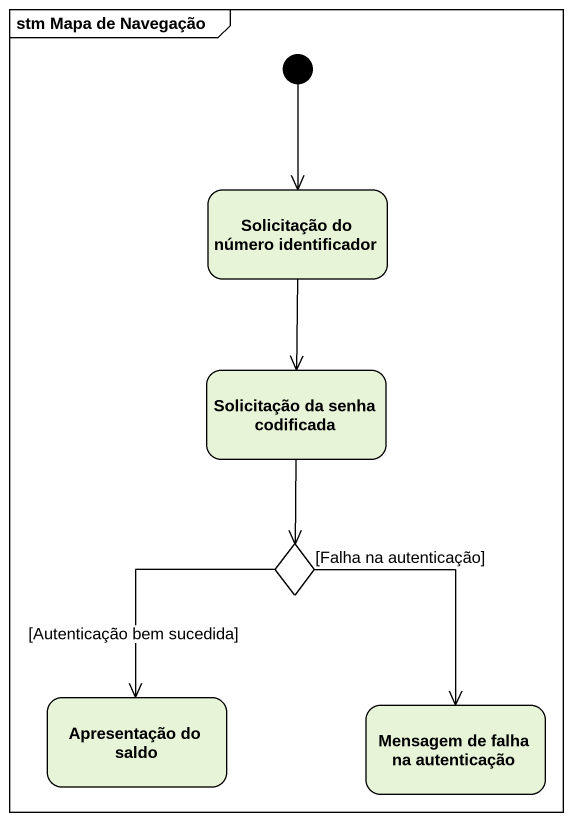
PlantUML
@startuml
mainframe stm Mapa de Navegação
hide empty description
state "Solicitação do número identificador" as Solicitação_do_número
state "Solicitação da senha codificada" as Solicitação_da_senha
state choice1 <<choice>>
state "Apresentação do saldo" as Apresentação_do_saldo
state "Mensagem de falha na autenticação" as Mensagem_de_falha_na
[*] --> Solicitação_do_número
Solicitação_do_número --> Solicitação_da_senha
Solicitação_da_senha --> choice1
choice1 --> Apresentação_do_saldo : [Autenticação bem sucedida]
choice1 --> Mensagem_de_falha_na : [Falha na autenticação]
@enduml
